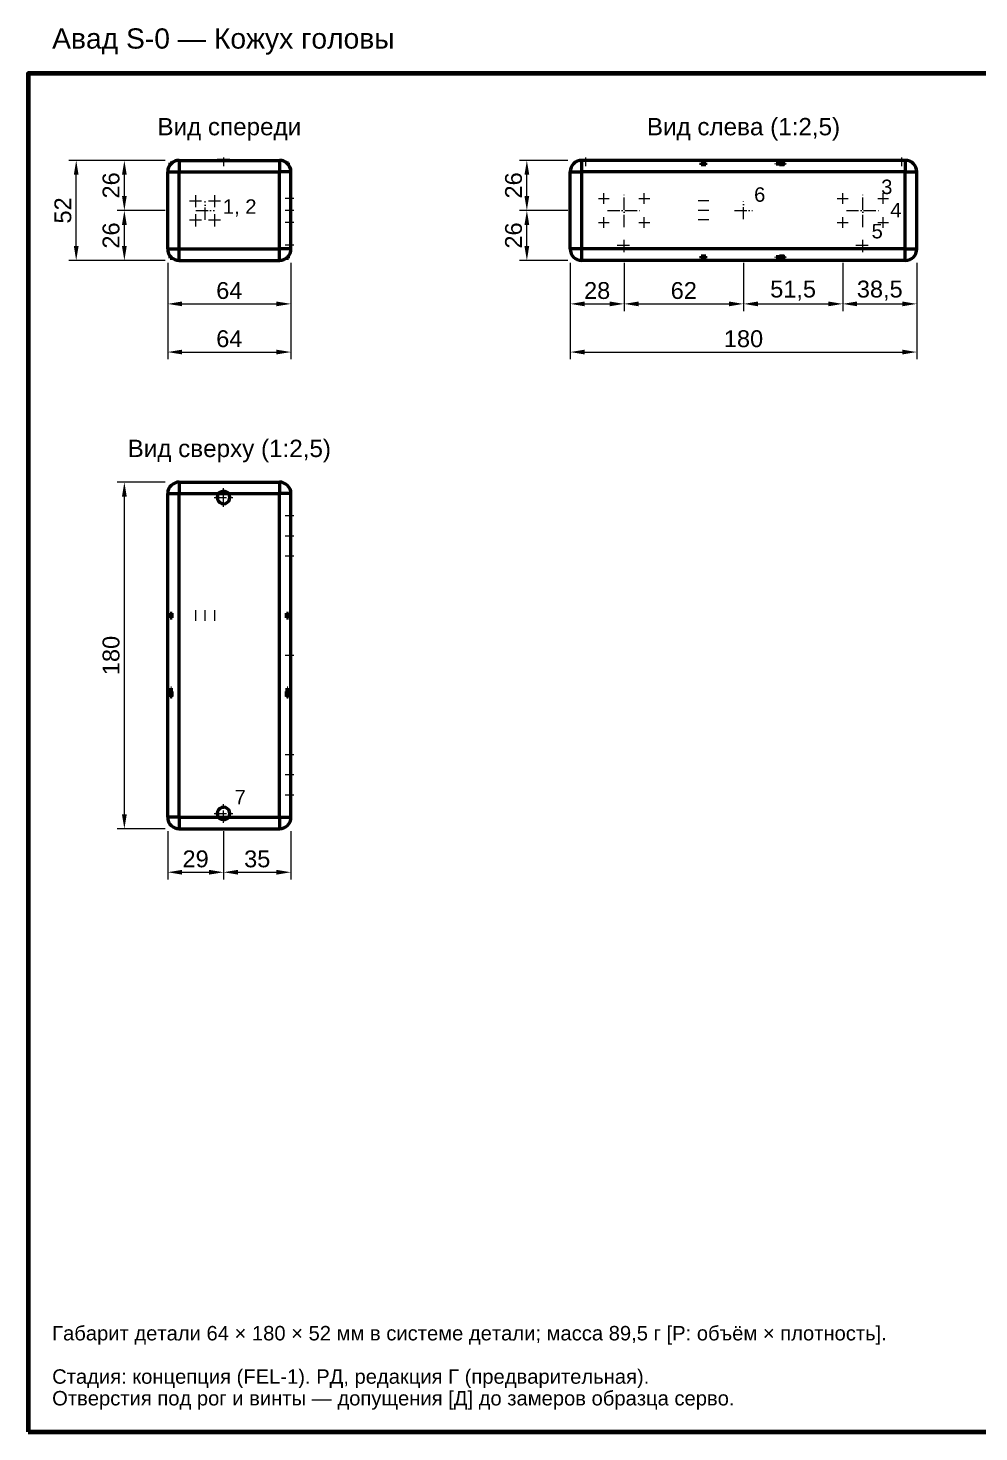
# Model space of a CAD drawing. Header units: millimetres. Extents: x 50 to 1038, y 12 to 741.
# Drawn here: x 50 to 544, y 12 to 741 of the extents above; entities that cross this region are included whole.
import ezdxf
from ezdxf.enums import TextEntityAlignment as Align

# ---------------------------------------------------------------- set-up
doc = ezdxf.new("R2010")
doc.units = ezdxf.units.MM
doc.header["$LTSCALE"] = 2.5
doc.linetypes.add('DASHDOT', pattern=[3.556, 2.54, -0.508, 0, -0.508])
for name, color, linetype, lineweight in [('КОНТУР', 7, 'Continuous', 50), ('ОСИ', 1, 'DASHDOT', 18), ('РАЗМЕРЫ', 5, 'Continuous', 18), ('РАМКА', 7, 'Continuous', 70), ('ТЕКСТ', 7, 'Continuous', 25)]:
    doc.layers.add(name, color=color, linetype=linetype, lineweight=lineweight)
doc.styles.add('GOST', font='arial.ttf')
doc.dimstyles.new('GOST', dxfattribs={"dimtxt": 8.75, "dimasz": 7.5, "dimexe": 3.75, "dimexo": 1.25, "dimgap": 2.5, "dimtad": 1, "dimdec": 1, "dimtxsty": 'GOST', "dimcen": 2.5, "dimclrd": 5, "dimclre": 5, "dimclrt": 5, "dimazin": 3, "dimtfac": 1, "dimtmove": 0, "dimatfit": 3, "dimlwd": 18, "dimlwe": 18})

msp = doc.modelspace()

# ---------------------------------------------------------------- linework, layer by layer
at = {"layer": 'КОНТУР'}
for p, q in [((123.8, 670.23), (123.8, 671.2)), ((123.8, 671.2), (124.77, 671.2)), ((124.1, 670.9), (124.1, 670.58)), ((124.1, 670.9), (124.42, 670.9)), ((128.5, 672.5), (148.94, 672.5)), ((128.5, 672.5), (148.25, 672.5)), ((154.06, 672.5), (180.5, 672.5)), ((154.75, 672.5), (180.5, 672.5)), ((184.23, 671.2), (185.2, 671.2)), ((184.58, 670.9), (184.9, 670.9)), ((184.9, 670.9), (184.9, 670.58)), ((185.2, 670.23), (185.2, 671.2)), ((505.5, 672.5), (337.5, 672.5)), ((399.5, 670.23), (399.5, 671.2)), ((402, 671.2), (399.5, 671.2)), ((402, 670.23), (402, 671.2)), ((440.2, 670.9), (438.4, 670.9)), ((440.2, 670.58), (438.4, 670.58)), ((440.2, 670.23), (440.2, 671.2)), ((442.7, 671.2), (440.2, 671.2)), ((442.7, 670.23), (442.7, 671.2)), ((443, 670.9), (442.7, 670.9)), ((443, 670.58), (442.7, 670.58)), ((122.5, 626.5), (122.5, 666.5)), ((128.5, 666.5), (180.5, 666.5)), ((128.5, 626.5), (128.5, 666.5)), ((180.5, 626.5), (180.5, 666.5)), ((186.5, 653.95), (186.5, 666.5)), ((186.5, 626.5), (186.5, 666.5)), ((331.5, 626.5), (331.5, 666.5)), ((331.5, 626.5), (331.5, 666.5)), ((505.5, 666.5), (337.5, 666.5)), ((337.5, 626.5), (337.5, 666.5)), ((402, 670.23), (399.5, 670.23)), ((442.7, 670.23), (440.2, 670.23)), ((505.5, 626.5), (505.5, 666.5)), ((511.5, 626.5), (511.5, 666.5)), ((123.8, 621.8), (123.8, 622.77)), ((123.8, 621.8), (124.77, 621.8)), ((124.1, 622.42), (124.1, 622.1)), ((124.1, 622.1), (124.42, 622.1)), ((128.5, 626.5), (180.5, 626.5)), ((128.5, 620.5), (180.5, 620.5)), ((184.23, 621.8), (185.2, 621.8)), ((184.58, 622.1), (184.9, 622.1)), ((184.9, 622.42), (184.9, 622.1)), ((185.2, 621.8), (185.2, 622.77)), ((505.5, 626.5), (337.5, 626.5)), ((505.5, 620.5), (337.5, 620.5)), ((402, 622.77), (399.5, 622.77)), ((399.5, 621.8), (399.5, 622.77)), ((402, 621.8), (399.5, 621.8)), ((402, 621.8), (402, 622.77)), ((440.2, 622.42), (438.4, 622.42)), ((440.2, 622.1), (438.4, 622.1)), ((442.7, 622.77), (440.2, 622.77)), ((440.2, 621.8), (440.2, 622.77)), ((442.7, 621.8), (440.2, 621.8)), ((442.7, 621.8), (442.7, 622.77)), ((443, 622.42), (442.7, 622.42)), ((443, 622.1), (442.7, 622.1)), ((128.5, 505.5), (180.5, 505.5)), ((128.5, 505.5), (180.5, 505.5)), ((122.5, 331.5), (122.5, 499.5)), ((128.5, 331.5), (128.5, 499.5)), ((128.5, 499.5), (148.94, 499.5)), ((148.94, 499.5), (154.06, 499.5)), ((154.06, 499.5), (180.5, 499.5)), ((180.5, 331.5), (180.5, 499.5)), ((186.5, 331.5), (186.5, 499.5)), ((123.8, 437.5), (124.77, 437.5)), ((123.8, 435), (123.8, 437.5)), ((124.77, 435), (124.77, 437.5)), ((184.23, 435), (184.23, 437.5)), ((184.23, 437.5), (185.2, 437.5)), ((185.2, 435), (185.2, 437.5)), ((123.8, 435), (124.77, 435)), ((184.23, 435), (185.2, 435)), ((123.8, 396.8), (124.77, 396.8)), ((123.8, 394.3), (123.8, 396.8)), ((123.8, 394.3), (124.77, 394.3)), ((124.1, 396.8), (124.1, 398.6)), ((124.1, 394), (124.1, 394.3)), ((124.42, 396.8), (124.42, 398.6)), ((124.42, 394), (124.42, 394.3)), ((124.77, 394.3), (124.77, 396.8)), ((184.23, 394.3), (184.23, 396.8)), ((184.23, 396.8), (185.2, 396.8)), ((184.23, 394.3), (185.2, 394.3)), ((184.58, 396.8), (184.58, 398.6)), ((184.58, 394), (184.58, 394.3)), ((184.9, 396.8), (184.9, 398.6)), ((184.9, 394), (184.9, 394.3)), ((185.2, 394.3), (185.2, 396.8)), ((128.5, 331.5), (148.94, 331.5)), ((148.94, 331.5), (154.06, 331.5)), ((154.06, 331.5), (180.5, 331.5)), ((128.5, 325.5), (180.5, 325.5))]:
    msp.add_line(p, q, dxfattribs=at)
for points in [[(128.5, 672.5), (128.5, 671.75), (128.5, 671), (128.5, 670.25), (128.5, 669.5), (128.5, 668.75), (128.5, 668), (128.5, 667.25), (128.5, 666.5)], [(148.94, 672.5), (148.85, 672.5), (148.77, 672.5), (148.68, 672.5), (148.59, 672.5), (148.51, 672.5), (148.42, 672.5), (148.34, 672.5), (148.25, 672.5)], [(148.25, 672.5), (149.06, 672.5), (149.88, 672.5), (150.69, 672.5), (151.5, 672.5), (152.31, 672.5), (153.12, 672.5), (153.94, 672.5), (154.75, 672.5)], [(154.75, 672.5), (153.94, 672.5), (153.12, 672.5), (152.31, 672.5), (151.5, 672.5), (150.69, 672.5), (149.88, 672.5), (149.06, 672.5), (148.25, 672.5)], [(154.06, 672.5), (153.42, 672.47), (152.78, 672.42), (152.14, 672.38), (151.5, 672.37), (150.86, 672.38), (150.22, 672.42), (149.58, 672.47), (148.94, 672.5)], [(154.75, 672.5), (154.66, 672.5), (154.58, 672.5), (154.49, 672.5), (154.41, 672.5), (154.32, 672.5), (154.23, 672.5), (154.15, 672.5), (154.06, 672.5)], [(180.5, 672.5), (180.5, 671.75), (180.5, 671), (180.5, 670.25), (180.5, 669.5), (180.5, 668.75), (180.5, 668), (180.5, 667.25), (180.5, 666.5)], [(337.5, 672.5), (337.34, 672.5), (337.19, 672.49), (337.03, 672.48), (336.87, 672.47), (336.72, 672.45), (336.56, 672.43), (336.4, 672.4), (336.25, 672.37)], [(336.52, 672.42), (336.54, 672.42), (336.55, 672.42), (336.56, 672.43), (336.57, 672.43), (336.59, 672.43), (336.6, 672.43), (336.61, 672.43), (336.63, 672.44)], [(336.72, 672.45), (336.75, 672.45), (336.79, 672.46), (336.82, 672.46), (336.86, 672.47), (336.89, 672.47), (336.93, 672.47), (336.96, 672.48), (337, 672.48)], [(337.01, 672.48), (337.01, 672.48), (337.02, 672.48), (337.02, 672.48), (337.02, 672.48), (337.03, 672.48), (337.03, 672.48), (337.04, 672.48), (337.04, 672.48)], [(337.5, 666.5), (337.5, 667.25), (337.5, 668), (337.5, 668.75), (337.5, 669.5), (337.5, 670.25), (337.5, 671), (337.5, 671.75), (337.5, 672.5)], [(438.4, 670.9), (438.4, 670.86), (438.4, 670.82), (438.4, 670.78), (438.4, 670.74), (438.4, 670.7), (438.4, 670.66), (438.4, 670.62), (438.4, 670.58)], [(438.4, 670.58), (438.4, 670.62), (438.4, 670.66), (438.4, 670.7), (438.4, 670.74), (438.4, 670.78), (438.4, 670.82), (438.4, 670.86), (438.4, 670.9)], [(438.4, 670.58), (438.4, 670.62), (438.4, 670.66), (438.4, 670.7), (438.4, 670.74), (438.4, 670.78), (438.4, 670.82), (438.4, 670.86), (438.4, 670.9)], [(443, 670.9), (443, 670.86), (443, 670.82), (443, 670.78), (443, 670.74), (443, 670.7), (443, 670.66), (443, 670.62), (443, 670.58)], [(443, 670.58), (443, 670.62), (443, 670.66), (443, 670.7), (443, 670.74), (443, 670.78), (443, 670.82), (443, 670.86), (443, 670.9)], [(443, 670.58), (443, 670.62), (443, 670.66), (443, 670.7), (443, 670.74), (443, 670.78), (443, 670.82), (443, 670.86), (443, 670.9)], [(506.75, 672.37), (506.6, 672.4), (506.44, 672.43), (506.28, 672.45), (506.13, 672.47), (505.97, 672.48), (505.81, 672.49), (505.66, 672.5), (505.5, 672.5)], [(505.5, 672.5), (505.5, 671.75), (505.5, 671), (505.5, 670.25), (505.5, 669.5), (505.5, 668.75), (505.5, 668), (505.5, 667.25), (505.5, 666.5)], [(122.5, 666.5), (123.25, 666.5), (124, 666.5), (124.75, 666.5), (125.5, 666.5), (126.25, 666.5), (127, 666.5), (127.75, 666.5), (128.5, 666.5)], [(186.5, 666.5), (185.75, 666.5), (185, 666.5), (184.25, 666.5), (183.5, 666.5), (182.75, 666.5), (182, 666.5), (181.25, 666.5), (180.5, 666.5)], [(331.5, 666.5), (332.25, 666.5), (333, 666.5), (333.75, 666.5), (334.5, 666.5), (335.25, 666.5), (336, 666.5), (336.75, 666.5), (337.5, 666.5)], [(505.5, 666.5), (506.25, 666.5), (507, 666.5), (507.75, 666.5), (508.5, 666.5), (509.25, 666.5), (510, 666.5), (510.75, 666.5), (511.5, 666.5)], [(186.5, 651.55), (186.5, 651.85), (186.5, 652.15), (186.5, 652.45), (186.5, 652.75), (186.5, 653.05), (186.5, 653.35), (186.5, 653.65), (186.5, 653.95)], [(186.5, 641.45), (186.5, 642.29), (186.5, 643.13), (186.5, 643.98), (186.5, 644.82), (186.5, 645.66), (186.5, 646.5), (186.5, 647.34), (186.5, 648.18), (186.5, 649.02), (186.5, 649.87), (186.5, 650.71), (186.5, 651.55)], [(186.5, 639.05), (186.5, 639.35), (186.5, 639.65), (186.5, 639.95), (186.5, 640.25), (186.5, 640.55), (186.5, 640.85), (186.5, 641.15), (186.5, 641.45)], [(186.5, 626.5), (186.5, 627), (186.5, 627.5), (186.5, 628), (186.5, 628.5), (186.5, 629), (186.5, 629.5), (186.5, 630), (186.5, 630.5)], [(122.5, 626.5), (123.25, 626.5), (124, 626.5), (124.75, 626.5), (125.5, 626.5), (126.25, 626.5), (127, 626.5), (127.75, 626.5), (128.5, 626.5)], [(128.5, 620.5), (128.5, 621.25), (128.5, 622), (128.5, 622.75), (128.5, 623.5), (128.5, 624.25), (128.5, 625), (128.5, 625.75), (128.5, 626.5)], [(186.5, 626.5), (185.75, 626.5), (185, 626.5), (184.25, 626.5), (183.5, 626.5), (182.75, 626.5), (182, 626.5), (181.25, 626.5), (180.5, 626.5)], [(180.5, 620.5), (180.5, 621.25), (180.5, 622), (180.5, 622.75), (180.5, 623.5), (180.5, 624.25), (180.5, 625), (180.5, 625.75), (180.5, 626.5)], [(337.5, 626.5), (336.75, 626.5), (336, 626.5), (335.25, 626.5), (334.5, 626.5), (333.75, 626.5), (333, 626.5), (332.25, 626.5), (331.5, 626.5)], [(337.5, 620.5), (337.5, 621.25), (337.5, 622), (337.5, 622.75), (337.5, 623.5), (337.5, 624.25), (337.5, 625), (337.5, 625.75), (337.5, 626.5)], [(438.4, 622.42), (438.4, 622.38), (438.4, 622.34), (438.4, 622.3), (438.4, 622.26), (438.4, 622.22), (438.4, 622.18), (438.4, 622.14), (438.4, 622.1)], [(438.4, 622.1), (438.4, 622.14), (438.4, 622.18), (438.4, 622.22), (438.4, 622.26), (438.4, 622.3), (438.4, 622.34), (438.4, 622.38), (438.4, 622.42)], [(438.4, 622.1), (438.4, 622.14), (438.4, 622.18), (438.4, 622.22), (438.4, 622.26), (438.4, 622.3), (438.4, 622.34), (438.4, 622.38), (438.4, 622.42)], [(443, 622.42), (443, 622.38), (443, 622.34), (443, 622.3), (443, 622.26), (443, 622.22), (443, 622.18), (443, 622.14), (443, 622.1)], [(443, 622.1), (443, 622.14), (443, 622.18), (443, 622.22), (443, 622.26), (443, 622.3), (443, 622.34), (443, 622.38), (443, 622.42)], [(443, 622.1), (443, 622.14), (443, 622.18), (443, 622.22), (443, 622.26), (443, 622.3), (443, 622.34), (443, 622.38), (443, 622.42)], [(505.5, 620.5), (505.5, 621.25), (505.5, 622), (505.5, 622.75), (505.5, 623.5), (505.5, 624.25), (505.5, 625), (505.5, 625.75), (505.5, 626.5)], [(505.5, 626.5), (506.25, 626.5), (507, 626.5), (507.75, 626.5), (508.5, 626.5), (509.25, 626.5), (510, 626.5), (510.75, 626.5), (511.5, 626.5)], [(128.5, 505.5), (128.5, 504.75), (128.5, 504), (128.5, 503.25), (128.5, 502.5), (128.5, 501.75), (128.5, 501), (128.5, 500.25), (128.5, 499.5)], [(180.5, 505.5), (180.5, 504.75), (180.5, 504), (180.5, 503.25), (180.5, 502.5), (180.5, 501.75), (180.5, 501), (180.5, 500.25), (180.5, 499.5)], [(122.5, 499.5), (123.25, 499.5), (124, 499.5), (124.75, 499.5), (125.5, 499.5), (126.25, 499.5), (127, 499.5), (127.75, 499.5), (128.5, 499.5)], [(148.94, 499.5), (149.45, 500.03), (150.07, 500.42), (150.77, 500.67), (151.5, 500.75), (152.23, 500.67), (152.93, 500.42), (153.55, 500.03), (154.06, 499.5)], [(148.99, 499.56), (148.99, 499.57), (149, 499.58), (149, 499.58), (149.01, 499.59), (149.01, 499.59), (149.02, 499.6), (149.03, 499.61), (149.03, 499.61)], [(149.26, 499.86), (149.27, 499.86), (149.28, 499.87), (149.29, 499.88), (149.29, 499.89), (149.3, 499.89), (149.31, 499.9), (149.32, 499.91), (149.33, 499.92)], [(149.71, 500.21), (149.73, 500.23), (149.76, 500.24), (149.78, 500.26), (149.8, 500.27), (149.83, 500.29), (149.85, 500.3), (149.88, 500.32), (149.9, 500.33)], [(150.6, 500.62), (151.07, 500.72), (151.55, 500.75), (152.03, 500.71), (152.5, 500.59), (152.95, 500.41), (153.36, 500.16), (153.74, 499.86), (154.06, 499.5)], [(186.5, 499.5), (185.75, 499.5), (185, 499.5), (184.25, 499.5), (183.5, 499.5), (182.75, 499.5), (182, 499.5), (181.25, 499.5), (180.5, 499.5)], [(124.1, 398.6), (124.14, 398.6), (124.18, 398.6), (124.22, 398.6), (124.26, 398.6), (124.3, 398.6), (124.34, 398.6), (124.38, 398.6), (124.42, 398.6)], [(124.42, 398.6), (124.38, 398.6), (124.34, 398.6), (124.3, 398.6), (124.26, 398.6), (124.22, 398.6), (124.18, 398.6), (124.14, 398.6), (124.1, 398.6)], [(124.1, 398.6), (124.14, 398.6), (124.18, 398.6), (124.22, 398.6), (124.26, 398.6), (124.3, 398.6), (124.34, 398.6), (124.38, 398.6), (124.42, 398.6)], [(124.42, 394), (124.38, 394), (124.34, 394), (124.3, 394), (124.26, 394), (124.22, 394), (124.18, 394), (124.14, 394), (124.1, 394)], [(124.1, 394), (124.14, 394), (124.18, 394), (124.22, 394), (124.26, 394), (124.3, 394), (124.34, 394), (124.38, 394), (124.42, 394)], [(124.1, 394), (124.14, 394), (124.18, 394), (124.22, 394), (124.26, 394), (124.3, 394), (124.34, 394), (124.38, 394), (124.42, 394)], [(184.58, 398.6), (184.62, 398.6), (184.66, 398.6), (184.7, 398.6), (184.74, 398.6), (184.78, 398.6), (184.82, 398.6), (184.86, 398.6), (184.9, 398.6)], [(184.9, 398.6), (184.86, 398.6), (184.82, 398.6), (184.78, 398.6), (184.74, 398.6), (184.7, 398.6), (184.66, 398.6), (184.62, 398.6), (184.58, 398.6)], [(184.58, 398.6), (184.62, 398.6), (184.66, 398.6), (184.7, 398.6), (184.74, 398.6), (184.78, 398.6), (184.82, 398.6), (184.86, 398.6), (184.9, 398.6)], [(184.58, 394), (184.62, 394), (184.66, 394), (184.7, 394), (184.74, 394), (184.78, 394), (184.82, 394), (184.86, 394), (184.9, 394)], [(184.58, 394), (184.62, 394), (184.66, 394), (184.7, 394), (184.74, 394), (184.78, 394), (184.82, 394), (184.86, 394), (184.9, 394)], [(184.9, 394), (184.86, 394), (184.82, 394), (184.78, 394), (184.74, 394), (184.7, 394), (184.66, 394), (184.62, 394), (184.58, 394)], [(128.5, 331.5), (127.75, 331.5), (127, 331.5), (126.25, 331.5), (125.5, 331.5), (124.75, 331.5), (124, 331.5), (123.25, 331.5), (122.5, 331.5)], [(128.5, 331.5), (128.5, 330.75), (128.5, 330), (128.5, 329.25), (128.5, 328.5), (128.5, 327.75), (128.5, 327), (128.5, 326.25), (128.5, 325.5)], [(148.94, 331.5), (148.94, 331.5), (148.94, 331.5), (148.94, 331.5), (148.94, 331.5), (148.94, 331.5), (148.94, 331.5), (148.94, 331.5), (148.94, 331.5)], [(154.06, 331.5), (153.55, 330.97), (152.93, 330.58), (152.23, 330.33), (151.5, 330.25), (150.77, 330.33), (150.07, 330.58), (149.45, 330.97), (148.94, 331.5)], [(152.4, 330.38), (151.94, 330.28), (151.46, 330.25), (150.99, 330.29), (150.53, 330.4), (150.09, 330.57), (149.68, 330.81), (149.3, 331.11), (148.98, 331.45)], [(153.29, 330.79), (153.27, 330.77), (153.24, 330.76), (153.22, 330.74), (153.2, 330.73), (153.17, 330.71), (153.15, 330.7), (153.12, 330.68), (153.1, 330.67)], [(153.74, 331.14), (153.73, 331.14), (153.72, 331.13), (153.71, 331.12), (153.71, 331.11), (153.7, 331.11), (153.69, 331.1), (153.68, 331.09), (153.67, 331.08)], [(154.01, 331.44), (154.01, 331.43), (154, 331.42), (154, 331.42), (153.99, 331.41), (153.99, 331.41), (153.98, 331.4), (153.97, 331.39), (153.97, 331.39)], [(180.5, 331.5), (181.25, 331.5), (182, 331.5), (182.75, 331.5), (183.5, 331.5), (184.25, 331.5), (185, 331.5), (185.75, 331.5), (186.5, 331.5)], [(180.5, 331.5), (180.5, 330.75), (180.5, 330), (180.5, 329.25), (180.5, 328.5), (180.5, 327.75), (180.5, 327), (180.5, 326.25), (180.5, 325.5)]]:
    msp.add_lwpolyline(points, dxfattribs=at)
for centre, radius, start, end in [((128.5, 666.5), 6, 90, 180), ((128.5, 666.5), 6, 137.16657, 141.56679), ((128.5, 666.5), 6, 132.83343, 137.16657), ((128.5, 666.5), 6, 128.43321, 132.83343), ((128.5, 666.5), 6, 90, 128.43321), ((180.5, 666.5), 6, 51.56679, 90), ((180.5, 666.5), 6, 0, 90), ((180.5, 666.5), 6, 0, 90), ((180.5, 666.5), 6, 38.43321, 42.83343), ((337.5, 666.5), 6, 90, 180), ((337.5, 666.5), 6, 90, 180), ((505.5, 666.5), 6, 0, 90), ((505.5, 666.5), 6, 0, 90), ((128.5, 666.5), 6, 141.56679, 180), ((180.5, 666.5), 6, 0, 38.43321), ((128.5, 626.5), 6, 180, 270), ((180.5, 626.5), 6, 270, 360), ((180.5, 626.5), 6, 308.43321, 312.83343), ((180.5, 626.5), 6, 317.16657, 321.56679), ((337.5, 626.5), 6, 180, 270), ((337.5, 626.5), 6, 180, 270), ((505.5, 626.5), 6, 270, 360), ((505.5, 626.5), 6, 270, 360), ((128.5, 499.5), 6, 90, 180), ((128.5, 499.5), 6, 90, 180), ((180.5, 499.5), 6, 0, 90), ((180.5, 499.5), 6, 0, 90), ((151.5, 497.5), 3.25, 180, 37.97987), ((151.5, 497.5), 3.25, 142.02013, 180), ((151.5, 333.5), 3.25, 322.02013, 180), ((128.5, 331.5), 6, 180, 270), ((151.5, 333.5), 3.25, 180, 217.97987), ((180.5, 331.5), 6, 270, 0), ((180.5, 331.5), 6, 270, 0)]:
    msp.add_arc(centre, radius, start, end, dxfattribs=at)
at = {"layer": 'ОСИ'}
for p, q in [((151.5, 674), (151.5, 669.5)), ((151.5, 674), (151.5, 669.5)), ((339.5, 674), (339.5, 669.5)), ((503.5, 674), (503.5, 669.5)), ((133.75, 651.45), (140.35, 651.45)), ((137.05, 648.15), (137.05, 654.75)), ((142, 641.65), (142, 651.35)), ((143.65, 651.45), (150.25, 651.45)), ((146.95, 648.15), (146.95, 654.75)), ((188, 652.75), (183.5, 652.75)), ((188, 652.75), (183.5, 652.75)), ((188, 652.75), (183.5, 652.75)), ((188, 652.75), (183.5, 652.75)), ((346.2, 652.75), (351.8, 652.75)), ((349, 649.95), (349, 655.55)), ((359.5, 637.9), (359.5, 655.1)), ((367.2, 652.75), (372.8, 652.75)), ((370, 649.95), (370, 655.55)), ((403.5, 651.45), (398, 651.45)), ((403.5, 651.45), (398, 651.45)), ((421.5, 641.9), (421.5, 651.1)), ((470.2, 652.75), (475.8, 652.75)), ((473, 649.95), (473, 655.55)), ((483.5, 637.9), (483.5, 655.1)), ((491.2, 652.75), (496.8, 652.75)), ((494, 649.95), (494, 655.55)), ((133.75, 641.55), (140.35, 641.55)), ((137.05, 638.25), (137.05, 644.85)), ((137.15, 646.5), (146.85, 646.5)), ((143.65, 641.55), (150.25, 641.55)), ((146.95, 638.25), (146.95, 644.85)), ((188, 646.5), (183.5, 646.5)), ((188, 646.5), (183.5, 646.5)), ((188, 646.5), (183.5, 646.5)), ((349, 637.45), (349, 643.05)), ((350.9, 646.5), (368.1, 646.5)), ((370, 637.45), (370, 643.05)), ((403.5, 646.5), (398, 646.5)), ((403.5, 641.55), (398, 641.55)), ((403.5, 641.55), (398, 641.55)), ((416.9, 646.5), (426.1, 646.5)), ((473, 637.45), (473, 643.05)), ((474.9, 646.5), (492.1, 646.5)), ((494, 637.45), (494, 643.05)), ((188, 640.25), (183.5, 640.25)), ((188, 640.25), (183.5, 640.25)), ((188, 640.25), (183.5, 640.25)), ((188, 640.25), (183.5, 640.25)), ((346.2, 640.25), (351.8, 640.25)), ((367.2, 640.25), (372.8, 640.25)), ((470.2, 640.25), (475.8, 640.25)), ((491.2, 640.25), (496.8, 640.25)), ((188, 628.5), (183.5, 628.5)), ((188, 628.5), (183.5, 628.5)), ((355.9, 628.5), (363.1, 628.5)), ((359.5, 624.9), (359.5, 632.1)), ((479.9, 628.5), (487.1, 628.5)), ((483.5, 624.9), (483.5, 632.1)), ((146.65, 497.5), (156.35, 497.5)), ((151.5, 492.65), (151.5, 502.35)), ((188, 488), (183.5, 488)), ((188, 488), (183.5, 488)), ((188, 477.5), (183.5, 477.5)), ((188, 477.5), (183.5, 477.5)), ((188, 467), (183.5, 467)), ((188, 467), (183.5, 467)), ((137.05, 433.5), (137.05, 439)), ((137.05, 433.5), (137.05, 439)), ((142, 433.5), (142, 439)), ((146.95, 433.5), (146.95, 439)), ((146.95, 433.5), (146.95, 439)), ((188, 415.5), (183.5, 415.5)), ((188, 364), (183.5, 364)), ((188, 364), (183.5, 364)), ((188, 353.5), (183.5, 353.5)), ((188, 353.5), (183.5, 353.5)), ((188, 343), (183.5, 343)), ((188, 343), (183.5, 343)), ((151.5, 328.65), (151.5, 338.35)), ((146.65, 333.5), (156.35, 333.5))]:
    msp.add_line(p, q, dxfattribs=at)
at = {"layer": 'РАМКА', "lineweight": 70}
msp.add_lwpolyline([(50, 12.5), (1037.5, 12.5), (1037.5, 717.5), (50, 717.5), (50, 12.5)], dxfattribs=at)

# ---------------------------------------------------------------- texts
at = {"layer": 'ТЕКСТ', "style": 'GOST'}
for s, height, p in [('Авад S-0 — Кожух головы', 10.5, (62.5, 730.5)), ('6', 7.5, (427, 651)), ('3', 7.5, (493, 655)), ('1, 2', 7.5, (151.15, 644.75)), ('4', 7.5, (497.7, 642.95)), ('5', 7.5, (488, 632)), ('7', 7.5, (157.25, 338.25)), ('Габарит детали 64 × 180 × 52 мм в системе детали; масса 89,5 г [Р: объём × плотность].', 7.5, (62.5, 60)), ('Стадия: концепция (FEL-1). РД, редакция Г (предварительная).', 7.5, (62.5, 37.5)), ('Отверстия под рог и винты — допущения [Д] до замеров образца серво.', 7.5, (62.5, 26.25))]:
    msp.add_text(s, height=height, dxfattribs=at).set_placement(p)
for s, p in [('Вид спереди', (154.5, 690)), ('Вид слева (1:2,5)', (421.5, 690)), ('Вид сверху (1:2,5)', (154.5, 523))]:
    msp.add_text(s, height=9, dxfattribs=at).set_placement(p, align=Align.MIDDLE_CENTER)

# ---------------------------------------------------------------- dimensions: what is measured, and where the dimension line sits
at = {"layer": 'РАЗМЕРЫ'}
for base, p1, p2 in [((75, 620.5), (122.5, 620.5), (122.5, 672.5)), ((100, 646.5), (122.5, 646.5), (122.5, 672.5)), ((309, 646.5), (331.5, 646.5), (331.5, 672.5)), ((100, 620.5), (122.5, 620.5), (122.5, 646.5)), ((309, 620.5), (331.5, 620.5), (331.5, 646.5)), ((100, 325.5), (122.5, 325.5), (122.5, 505.5))]:
    msp.add_linear_dim(base=base, p1=p1, p2=p2, angle=90, dimstyle='GOST', dxfattribs=at).render()
for base, p1, p2 in [((122.5, 598), (122.5, 620.5), (186.5, 620.5)), ((122.5, 573), (122.5, 620.5), (186.5, 620.5)), ((331.5, 598), (331.5, 620.5), (359.5, 620.5)), ((331.5, 573), (331.5, 620.5), (511.5, 620.5)), ((359.5, 598), (359.5, 620.5), (421.5, 620.5)), ((421.5, 598), (421.5, 620.5), (473, 620.5)), ((473, 598), (473, 620.5), (511.5, 620.5)), ((122.5, 303), (122.5, 325.5), (151.5, 325.5)), ((151.5, 303), (151.5, 325.5), (186.5, 325.5))]:
    msp.add_linear_dim(base=base, p1=p1, p2=p2, dimstyle='GOST', dxfattribs=at).render()

doc.saveas('drawing.dxf')
